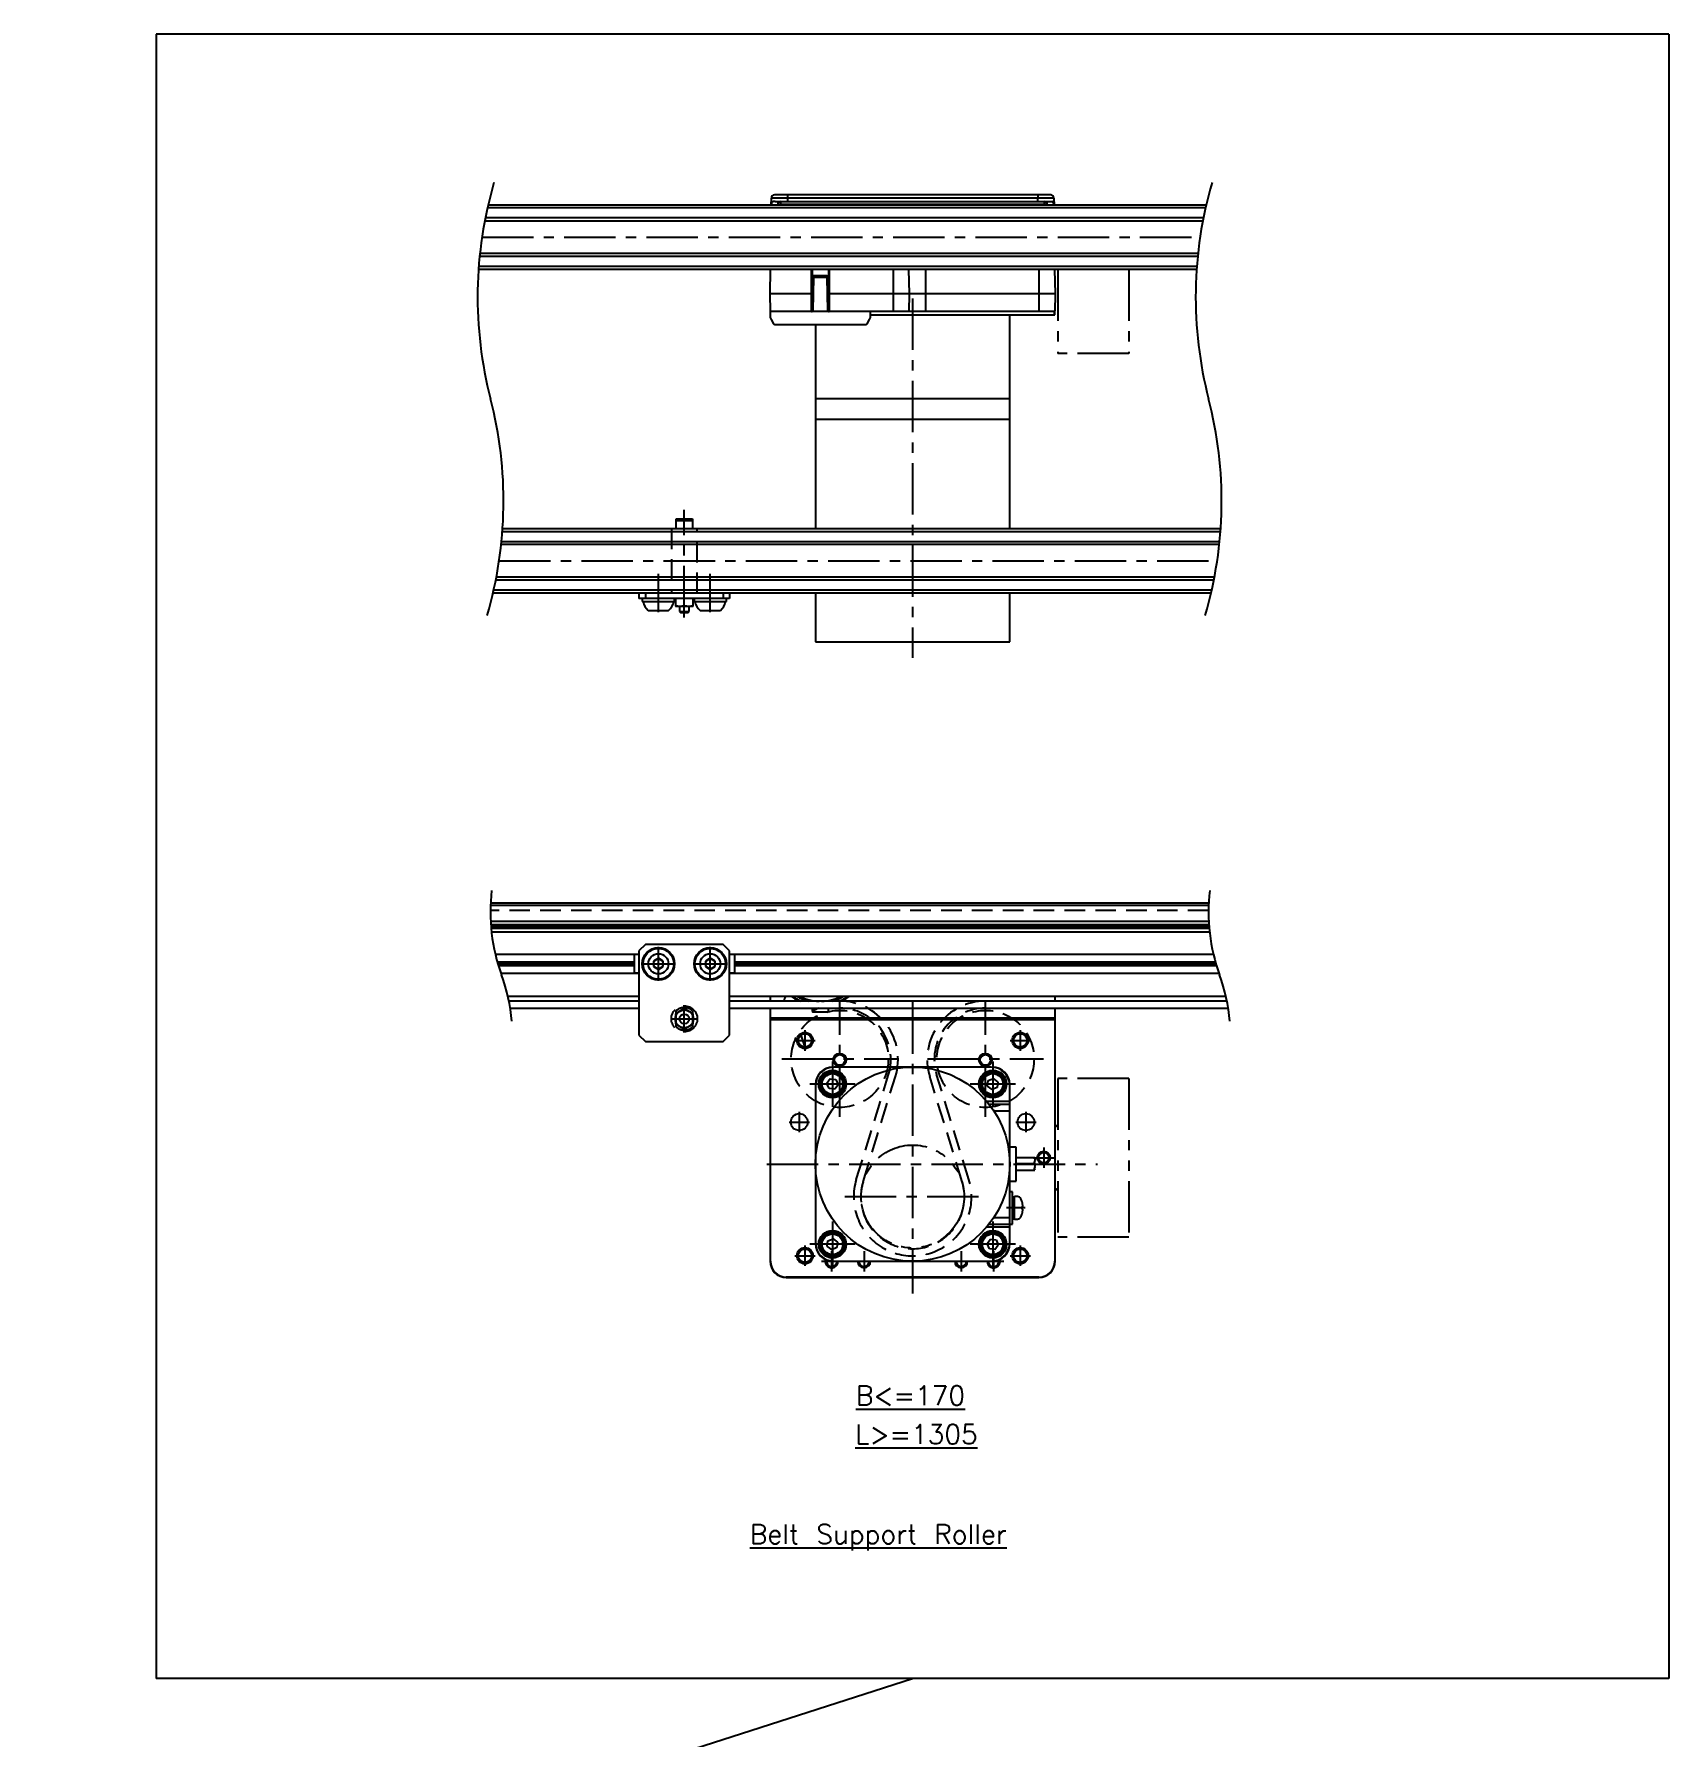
# Model space of a CAD drawing. Extents: x 0 to 1482, y -8 to 1057.
# Drawn here: x 772 to 1277, y 531 to 1057 of the extents above; entities that cross this region are included whole.
import ezdxf

# ---------------------------------------------------------------- set-up
doc = ezdxf.new("R2010")
doc.units = 0
doc.header["$LTSCALE"] = 0.5
for name, pattern in [('CENTER', [50.8, 31.75, -6.35, 6.35, -6.35]), ('DASHED', [19.05, 12.7, -6.35]), ('PHANTOM', [63.5, 31.75, -6.35, 6.35, -6.35, 6.35, -6.35])]:
    doc.linetypes.add(name, pattern=pattern)
doc.layers.get('0').update_dxf_attribs({"linetype": 'CONTINUOUS'})
for name, color, linetype in [('MSM_CENTER', 1, 'CENTER'), ('MSM_CONTINUOUS', 7, 'CONTINUOUS'), ('MSM_DASHED', 4, 'DASHED'), ('MSM_IMAGINARY', 6, 'PHANTOM'), ('MSM_NARROW', 5, 'CONTINUOUS'), ('MSM_PART_NUMBER', 7, 'CONTINUOUS')]:
    doc.layers.add(name, color=color, linetype=linetype)
doc.styles.get("Standard").update_dxf_attribs({"font": 'txt.shx', "height": 3, "bigfont": 'bigfont.shx'})

msp = doc.modelspace()

# ---------------------------------------------------------------- linework, layer by layer
for centre, radius, start, end in [((971.67, 885.14), 4.33, 250.5974, 269.1465), ((971.55, 885.11), 4.31, 270.8013, 289.4549), ((974.42, 885.11), 4.31, 250.5451, 269.1987), ((974.29, 885.14), 4.33, 270.8535, 289.4026)]:
    msp.add_arc(centre, radius, start, end)
at = {"layer": 'MSM_CENTER'}
for p, q in [((910.5, 994.8), (1132.26, 994.8)), ((1043.48, 975.8), (1043.48, 864.8)), ((972.98, 877.35), (972.98, 910.52)), ((915.78, 894.8), (1137.53, 894.8)), ((964.98, 878.92), (964.98, 890.74)), ((980.98, 878.92), (980.98, 890.74)), ((964.98, 765.08), (964.98, 775.58)), ((980.98, 765.08), (980.98, 775.58)), ((959.73, 770.33), (970.23, 770.33)), ((975.73, 770.33), (986.23, 770.33)), ((1020.98, 723.05), (1020.98, 758.88)), ((1043.48, 758.46), (1043.48, 668.46)), ((1065.98, 723.05), (1065.98, 758.88)), ((968.78, 753.33), (977.18, 753.33)), ((972.98, 749.13), (972.98, 757.53)), ((1010.23, 749.82), (1010.23, 743.51)), ((1076.73, 749.82), (1076.73, 743.51)), ((1007.08, 746.66), (1013.38, 746.66)), ((1073.58, 746.66), (1079.88, 746.66)), ((1003.07, 740.96), (1038.9, 740.96)), ((1018.73, 740.21), (1018.73, 726.21)), ((1048.07, 740.96), (1083.9, 740.96)), ((1068.23, 740.21), (1068.23, 726.21)), ((1025.73, 733.21), (1011.73, 733.21)), ((1075.23, 733.21), (1061.23, 733.21)), ((1005.33, 721.46), (1011.63, 721.46)), ((1008.48, 724.62), (1008.48, 718.31)), ((1075.33, 721.46), (1081.63, 721.46)), ((1078.48, 724.62), (1078.48, 718.31)), ((1080.83, 710.46), (1087.13, 710.46)), ((1083.98, 713.62), (1083.98, 707.31)), ((998.48, 708.46), (1100.54, 708.46)), ((1022.57, 698.46), (1064.4, 698.46)), ((1078.29, 694.96), (1072.48, 694.96)), ((1018.73, 690.72), (1018.73, 676.72)), ((1068.23, 690.72), (1068.23, 676.72)), ((1007.08, 680.16), (1013.38, 680.16)), ((1010.23, 683.32), (1010.23, 677.01)), ((1025.73, 683.72), (1011.73, 683.72)), ((1018.48, 681.62), (1018.48, 675.31)), ((1028.48, 681.62), (1028.48, 675.31)), ((1058.48, 681.62), (1058.48, 675.31)), ((1075.23, 683.72), (1061.23, 683.72)), ((1068.48, 681.62), (1068.48, 675.31)), ((1073.58, 680.16), (1079.88, 680.16)), ((1076.73, 683.32), (1076.73, 677.01)), ((1015.33, 678.46), (1021.63, 678.46)), ((1065.33, 678.46), (1071.63, 678.46))]:
    msp.add_line(p, q, dxfattribs=at)
at = {"layer": 'MSM_CONTINUOUS'}
for p, q in [((999.81, 1004.8), (999.85, 1006.82)), ((1087.12, 1006.82), (999.85, 1006.82)), ((1001.04, 1005.8), (1000.47, 1005.74)), ((1086.12, 1007.8), (1000.85, 1007.8)), ((1001.04, 1005.8), (1085.92, 1005.8)), ((1002.81, 1004.82), (1002.81, 1005.8)), ((1004.85, 1006.82), (1004.83, 1005.8)), ((1004.85, 1007.8), (1004.85, 1006.82)), ((1082.12, 1007.8), (1082.12, 1006.82)), ((1082.13, 1005.8), (1082.12, 1006.82)), ((1084.15, 1005.8), (1084.15, 1004.82)), ((1085.92, 1005.8), (1086.49, 1005.74)), ((1087.12, 1006.82), (1087.15, 1004.8)), ((911.54, 1000.8), (1133.3, 1000.8)), ((1133.93, 1003.8), (912.17, 1003.8)), ((912.4, 1004.8), (1134.16, 1004.8)), ((1001.81, 1004.82), (1001.81, 1004.8)), ((1084.15, 1004.82), (1002.81, 1004.82)), ((911.35, 999.8), (1133.1, 999.8)), ((909.86, 989.8), (1131.62, 989.8)), ((1131.18, 984.8), (909.42, 984.8)), ((909.49, 985.8), (1131.25, 985.8)), ((1131.51, 988.8), (909.76, 988.8)), ((999.48, 977.3), (999.61, 984.8)), ((1012.25, 977.3), (1012.25, 984.8)), ((1012.48, 984.8), (1012.48, 971.97)), ((1017.48, 984.8), (1017.48, 971.97)), ((1017.68, 984.8), (1017.68, 971.8)), ((1037.48, 984.8), (1037.48, 971.8)), ((1042.48, 977.3), (1042.35, 984.8)), ((1047.48, 984.8), (1047.48, 971.8)), ((1082.48, 984.8), (1082.48, 971.8)), ((1087.35, 984.8), (1087.48, 977.3)), ((1012.49, 972), (1012.67, 982.31)), ((1012.84, 982.31), (1012.66, 972)), ((1017.13, 982.31), (1012.84, 982.31)), ((1017.09, 982.8), (1012.87, 982.8)), ((1017.31, 972), (1017.13, 982.31)), ((1017.3, 982.31), (1017.48, 972)), ((1012.25, 977.3), (999.48, 977.3)), ((999.58, 971.8), (999.48, 977.3)), ((1012.25, 971.8), (1012.25, 977.3)), ((1017.46, 977.1), (1017.48, 977.1)), ((1087.48, 977.3), (1017.48, 977.3)), ((1042.39, 971.8), (1042.48, 977.3)), ((1087.48, 977.3), (1087.39, 971.8)), ((999.48, 971.8), (999.51, 970.26)), ((1087.39, 971.8), (999.48, 971.8)), ((999.78, 969.29), (1000.49, 968.05)), ((1029.47, 968.05), (1030.19, 969.29)), ((1030.46, 970.26), (1030.48, 971.8)), ((1030.46, 970.8), (1087.37, 970.8)), ((1073.48, 904.8), (1073.48, 970.8)), ((1087.18, 971.61), (1087.17, 971)), ((1087.17, 971), (1087.37, 970.8)), ((1087.37, 970.8), (1087.38, 971.61)), ((1000.93, 967.8), (1029.04, 967.8)), ((1013.48, 967.8), (1013.48, 904.8)), ((1073.48, 944.8), (1013.48, 944.8)), ((1073.48, 938.5), (1013.48, 938.5)), ((970.48, 907.8), (975.48, 907.8)), ((970.48, 904.8), (970.48, 907.8)), ((970.48, 907.3), (975.48, 907.3)), ((975.48, 907.8), (975.48, 904.8)), ((916.52, 900.8), (1138.28, 900.8)), ((1138.54, 903.8), (916.78, 903.8)), ((916.86, 904.8), (1138.61, 904.8)), ((1138.18, 899.8), (916.42, 899.8)), ((1136.69, 889.8), (914.93, 889.8)), ((1135.63, 884.8), (913.87, 884.8)), ((914.1, 885.8), (1135.86, 885.8)), ((1136.49, 888.8), (914.74, 888.8)), ((958.98, 884.8), (958.98, 883.2)), ((960.98, 884.8), (960.98, 883.2)), ((984.98, 884.8), (984.98, 883.2)), ((986.98, 884.8), (986.98, 883.2)), ((1013.48, 884.8), (1013.48, 869.8)), ((1073.48, 869.8), (1073.48, 884.8)), ((986.98, 883.2), (958.98, 883.2)), ((959.98, 883.2), (959.98, 882.2)), ((959.98, 882.2), (969.98, 882.2)), ((961.86, 879.45), (968.11, 879.45)), ((969.98, 882.2), (969.98, 883.2)), ((970.23, 883.2), (970.23, 880.8)), ((970.23, 880.8), (975.73, 880.8)), ((971.48, 880.8), (971.48, 879.11)), ((971.48, 879.11), (971.79, 878.8)), ((971.48, 879.11), (974.48, 879.11)), ((972.98, 881.05), (972.98, 883.2)), ((974.18, 878.8), (974.48, 879.11)), ((974.48, 879.11), (974.48, 880.8)), ((975.73, 880.8), (975.73, 883.2)), ((975.98, 883.2), (975.98, 882.2)), ((975.98, 882.2), (985.98, 882.2)), ((977.86, 879.45), (984.11, 879.45)), ((985.98, 882.2), (985.98, 883.2)), ((971.79, 878.8), (974.18, 878.8)), ((1013.48, 869.8), (1073.48, 869.8)), ((1134.87, 788.33), (913.11, 788.33)), ((1134.9, 789.03), (913.14, 789.03)), ((913.15, 783.53), (1134.91, 783.53)), ((1134.98, 782.35), (913.22, 782.35)), ((1135.02, 781.83), (913.26, 781.83)), ((913.31, 781.31), (1135.07, 781.31)), ((1135.18, 780.13), (913.43, 780.13)), ((960.98, 776.33), (958.98, 774.33)), ((958.98, 774.33), (958.98, 748.33)), ((984.98, 776.33), (960.98, 776.33)), ((986.98, 774.33), (984.98, 776.33)), ((986.98, 748.33), (986.98, 774.33)), ((914.6, 773.33), (958.98, 773.33)), ((957.48, 770.85), (915.24, 770.85)), ((957.48, 770.33), (915.39, 770.33)), ((915.54, 769.81), (957.48, 769.81)), ((957.48, 773.33), (957.48, 767.33)), ((958.98, 773.23), (957.48, 773.23)), ((964.98, 772.07), (963.48, 771.2)), ((963.48, 771.2), (963.48, 769.47)), ((963.48, 769.47), (964.98, 768.6)), ((966.48, 771.2), (964.98, 772.07)), ((964.98, 768.6), (966.48, 769.47)), ((966.48, 769.47), (966.48, 771.2)), ((980.98, 772.07), (979.48, 771.2)), ((979.48, 771.2), (979.48, 769.47)), ((979.48, 769.47), (980.98, 768.6)), ((982.48, 771.2), (980.98, 772.07)), ((980.98, 768.6), (982.48, 769.47)), ((982.48, 769.47), (982.48, 771.2)), ((986.98, 773.33), (1136.35, 773.33)), ((988.48, 773.23), (986.98, 773.23)), ((988.48, 773.33), (988.48, 767.33)), ((1137, 770.85), (988.48, 770.85)), ((1137.14, 770.33), (988.48, 770.33)), ((988.48, 769.81), (1137.3, 769.81)), ((958.98, 767.33), (916.35, 767.33)), ((958.98, 767.43), (957.48, 767.43)), ((988.48, 767.43), (986.98, 767.43)), ((1138.11, 767.33), (986.98, 767.33)), ((918.46, 760.33), (958.98, 760.33)), ((958.98, 758.83), (918.79, 758.83)), ((986.98, 760.33), (1140.22, 760.33)), ((1140.55, 758.83), (986.98, 758.83)), ((999.48, 760.33), (999.48, 758.83)), ((999.58, 758.83), (999.58, 760.33)), ((1087.39, 760.33), (1087.39, 758.83)), ((1087.48, 758.83), (1087.48, 760.33)), ((919.19, 756.63), (958.98, 756.63)), ((972.98, 756.51), (970.23, 754.92)), ((970.23, 754.92), (970.23, 751.75)), ((975.73, 754.92), (972.98, 756.51)), ((975.73, 751.75), (975.73, 754.92)), ((986.98, 756.63), (1140.95, 756.63)), ((999.48, 756.63), (999.48, 678.46)), ((999.58, 753.5), (999.58, 756.63)), ((999.58, 753.5), (999.58, 753.15)), ((999.58, 753.15), (999.6, 753.12)), ((999.6, 753.12), (1087.37, 753.12)), ((999.6, 678.46), (999.6, 753.12)), ((999.6, 753.12), (999.6, 753.12)), ((1087.18, 753.55), (999.78, 753.55)), ((999.78, 753.55), (999.78, 753.35)), ((999.79, 753.32), (999.78, 753.35)), ((1087.18, 753.35), (999.78, 753.35)), ((999.79, 753.32), (1087.17, 753.32)), ((1012.48, 756.63), (1012.48, 755.66)), ((1012.68, 755.46), (1017.28, 755.46)), ((1017.48, 755.66), (1017.48, 756.63)), ((1087.18, 753.35), (1087.17, 753.32)), ((1087.18, 753.55), (1087.18, 753.35)), ((1087.37, 753.12), (1087.38, 753.15)), ((1087.37, 753.12), (1087.37, 753.12)), ((1087.37, 753.12), (1087.37, 678.46)), ((1087.39, 753.5), (1087.38, 753.15)), ((1087.39, 756.63), (1087.39, 753.5)), ((1087.48, 678.46), (1087.48, 756.63)), ((958.98, 748.33), (960.98, 746.33)), ((970.23, 751.75), (972.98, 750.16)), ((972.98, 750.16), (975.73, 751.75)), ((984.98, 746.33), (986.98, 748.33)), ((1008.91, 748.26), (1010.23, 744.6)), ((960.98, 746.33), (984.98, 746.33)), ((1067.73, 738.46), (1019.23, 738.46)), ((1013.48, 732.71), (1013.48, 684.21)), ((1018.05, 734.8), (1017.01, 733.41)), ((1017.7, 731.82), (1017.01, 733.41)), ((1019.42, 731.62), (1017.7, 731.82)), ((1018.05, 734.8), (1019.77, 734.6)), ((1020.45, 733.01), (1019.42, 731.62)), ((1019.77, 734.6), (1020.45, 733.01)), ((1066.64, 732.52), (1066.84, 734.25)), ((1068.03, 731.49), (1066.64, 732.52)), ((1066.84, 734.25), (1068.43, 734.93)), ((1069.62, 732.18), (1068.03, 731.49)), ((1069.82, 733.9), (1068.43, 734.93)), ((1069.82, 733.9), (1069.62, 732.18)), ((1073.48, 684.21), (1073.48, 732.71)), ((1066.28, 727.96), (1073.48, 727.96)), ((1067.1, 726.96), (1073.48, 726.96)), ((1068.54, 724.96), (1073.48, 724.96)), ((1075.48, 713.71), (1073.48, 713.71)), ((1075.48, 703.21), (1075.48, 713.71)), ((1081.2, 710.46), (1075.48, 710.46)), ((1081.2, 708.59), (1075.48, 708.59)), ((1075.48, 706.59), (1081.2, 706.59)), ((1073.48, 703.21), (1075.48, 703.21)), ((1074.28, 699.96), (1073.48, 699.96)), ((1074.28, 689.96), (1074.28, 699.96)), ((1074.98, 698.31), (1074.28, 698.31)), ((1075.85, 698.43), (1074.98, 698.46)), ((1074.98, 691.46), (1074.98, 698.46)), ((1077.3, 696.78), (1077.29, 696.78)), ((1077.56, 695.36), (1077.29, 695.36)), ((1077.29, 694.56), (1077.29, 695.36)), ((1067.1, 689.96), (1074.28, 689.96)), ((1068.54, 691.96), (1073.48, 691.96)), ((1074.28, 691.61), (1074.98, 691.61)), ((1074.98, 691.46), (1075.85, 691.49)), ((1077.56, 694.56), (1077.29, 694.56)), ((1077.3, 693.14), (1077.29, 693.15)), ((1017.14, 683.03), (1017.34, 684.75)), ((1017.34, 684.75), (1018.93, 685.44)), ((1018.93, 685.44), (1020.32, 684.4)), ((1020.32, 684.4), (1020.12, 682.68)), ((1073.48, 688.96), (1066.28, 688.96)), ((1066.51, 683.91), (1067.54, 685.31)), ((1067.54, 685.31), (1069.26, 685.11)), ((1069.26, 685.11), (1069.95, 683.52)), ((1017.14, 683.03), (1018.54, 682)), ((1020.12, 682.68), (1018.54, 682)), ((1067.2, 682.32), (1066.51, 683.91)), ((1068.92, 682.13), (1067.2, 682.32)), ((1068.92, 682.13), (1069.95, 683.52)), ((999.48, 678.46), (999.6, 678.46)), ((1019.23, 678.46), (1067.73, 678.46)), ((1087.48, 678.46), (1087.37, 678.46)), ((1082.48, 673.58), (1004.48, 673.58)), ((1004.48, 673.46), (1004.48, 673.58)), ((1004.48, 673.46), (1082.48, 673.46)), ((1082.48, 673.46), (1082.48, 673.58))]:
    msp.add_line(p, q, dxfattribs=at)
for centre, radius in [((964.98, 770.33), 5), ((964.98, 770.33), 4.75), ((980.98, 770.33), 5), ((980.98, 770.33), 4.75), ((964.98, 770.33), 3.12), ((964.98, 770.33), 1.5), ((980.98, 770.33), 3.12), ((980.98, 770.33), 1.5), ((972.98, 753.33), 2.75), ((972.98, 753.33), 1.5), ((1010.23, 746.66), 2.07), ((1076.73, 746.66), 2.07), ((1020.98, 740.66), 2), ((1065.98, 740.66), 2), ((1043.48, 708.46), 30), ((1018.73, 733.21), 4.25), ((1018.73, 733.21), 3.95), ((1068.23, 733.21), 4.25), ((1068.23, 733.21), 3.95), ((1018.73, 733.21), 3.5), ((1018.73, 733.21), 3.2), ((1068.23, 733.21), 3.5), ((1068.23, 733.21), 3.2), ((1008.48, 721.46), 2.6), ((1078.48, 721.46), 2.6), ((1083.98, 710.46), 2), ((1018.73, 683.72), 4.25), ((1018.73, 683.72), 3.95), ((1018.73, 683.72), 3.5), ((1018.73, 683.72), 3.2), ((1068.23, 683.72), 4.25), ((1068.23, 683.72), 3.95), ((1068.23, 683.72), 3.5), ((1068.23, 683.72), 3.2), ((1010.23, 680.16), 2.07), ((1076.73, 680.16), 2.07)]:
    msp.add_circle(centre, radius, dxfattribs=at)
for centre, radius, start, end in [((1001.98, 1004.63), 2.14, 163.1646, 175.4099), ((1000.85, 1006.8), 1, 90.0001, 178.9999), ((1000.6, 1005.05), 0.702, 100.4726, 163.0803), ((1002.79, 1004.82), 0.98, 88.8246, 180.1754), ((1084.17, 1004.82), 0.98, 358.8038, 91.1754), ((1086.12, 1006.8), 1, 1.0001, 89.9999), ((1086.37, 1005.05), 0.702, 16.9197, 79.5274), ((1084.99, 1004.63), 2.14, 4.5901, 16.8354), ((1002.31, 990.5), 14.33, 88.001, 91.999), ((1084.65, 990.5), 14.33, 88.001, 91.999), ((1012.68, 979.5), 0.2, 180, 249.8568), ((1012.87, 982.6), 0.2, 89.9992, 179.0006), ((-9591.61, 1167.54), 10605.9, 358.999299, 359.000892), ((1012.75, 979.65), 2.66, 88.1502, 91.8498), ((1015.02, 982.41), 2.18, 169.6641, 182.6166), ((1014.95, 982.41), 2.18, 357.3834, 10.3359), ((1017.09, 982.6), 0.2, 0.9994, 90.0008), ((1017.21, 979.65), 2.66, 88.1494, 91.8506), ((10838.03, 1153.87), 9822.23, 180.999045, 181.000764), ((1017.28, 979.5), 0.2, 290.1432, 0), ((1012.68, 977.1), 0.2, 121.504, 180), ((1017.28, 977.1), 0.2, 0, 58.496), ((1001.51, 970.29), 2, 181, 210), ((1012.29, 972), 0.2, 269.9992, 359.0006), ((1012.25, 972.31), 0.513, 277.2135, 322.4585), ((1012.57, 974.65), 2.65, 268.1622, 271.8378), ((1017.39, 974.65), 2.65, 268.1622, 271.8378), ((1017.72, 972.31), 0.513, 217.5415, 262.7865), ((1017.68, 972), 0.2, 180.9994, 270.0008), ((1028.46, 970.29), 2, 330, 359), ((1087.25, 970.35), 1.26, 83.9681, 93.0305), ((1000.93, 968.3), 0.5, 210, 270), ((1029.04, 968.3), 0.5, 270, 330), ((964.9, 883.11), 4.75, 190.9316, 230.2269), ((965.07, 883.11), 4.75, 309.7731, 349.0684), ((980.9, 883.11), 4.75, 190.9316, 230.2269), ((981.07, 883.11), 4.75, 309.7731, 349.0684), ((1005.98, 758.96), 2.15, 140.4695, 183.4893), ((1021.73, 784.8), 29.17, 237.0101, 242.8964), ((1020.15, 781.14), 25.23, 235.5746, 242.1688), ((1014.98, 772.86), 15.21, 235.4404, 247.2477), ((1014.98, 772.86), 14.49, 239.7934, 255.4068), ((1014.45, 770.4), 11.57, 240.4873, 270.7764), ((1015.51, 770.4), 11.57, 269.2236, 299.5127), ((1014.98, 772.86), 14.49, 284.5932, 300.2066), ((1014.98, 772.86), 15.21, 292.7522, 304.5597), ((1014.98, 772.86), 15.47, 295.0099, 305.9733), ((1009.56, 782), 26.11, 297.4377, 303.8956), ((972.98, 753.33), 3.5, 125.863, 135.5847), ((999.83, 752.97), 0.584, 94.8966, 115.6688), ((999.77, 753.17), 0.186, 85.4368, 184.7003), ((999.81, 753.12), 0.209, 93.5425, 179.81), ((1024.5, 734.58), 24.26, 114.6276, 119.6878), ((1012.68, 755.66), 0.2, 180, 270), ((1017.28, 755.66), 0.2, 270, 0), ((1087.16, 753.12), 0.209, 0.19, 86.4577), ((1087.07, 752.74), 0.819, 67.3248, 82.1098), ((1087.18, 753.15), 0.204, 1.0662, 88.7966), ((1018.88, 733.06), 5.4, 90, 180), ((1019.23, 732.71), 5.75, 90, 180), ((1067.73, 732.71), 5.75, 360, 90), ((1068.08, 733.06), 5.4, 0, 90), ((1075.81, 697.23), 1.2, 28.228, 88), ((1071.58, 694.96), 6, 17.6555, 28.228), ((1071.58, 694.96), 5.99, 3.8311, 17.6524), ((1075.81, 692.69), 1.2, 272, 331.772), ((1071.58, 694.96), 6, 331.772, 342.3247), ((1071.58, 694.96), 5.99, 342.3476, 356.1689), ((1019.23, 684.21), 5.75, 180, 270), ((1067.73, 684.21), 5.75, 270, 0), ((1018.88, 683.86), 5.4, 180, 270), ((1068.08, 683.86), 5.4, 270, 0), ((1004.48, 678.46), 5, 180, 270), ((1004.48, 678.46), 4.89, 180, 270), ((1018.48, 678.46), 1.62, 166.6265, 0), ((1028.48, 678.46), 1.62, 180, 0), ((1058.48, 678.46), 1.62, 180, 0), ((1068.48, 678.46), 1.62, 180, 13.3735), ((1082.48, 678.46), 4.89, 270, 0), ((1082.48, 678.46), 5, 270, 0)]:
    msp.add_arc(centre, radius, start, end, dxfattribs=at)
at = {"layer": 'MSM_DASHED'}
for p, q in [((968.98, 904.8), (968.98, 884.8)), ((976.98, 884.8), (976.98, 904.8)), ((1134.84, 786.83), (913.08, 786.83)), ((970.48, 750.88), (970.48, 755.78)), ((975.48, 755.78), (975.48, 750.88)), ((1026.09, 703.68), (1036.08, 736.19)), ((1028.19, 703.04), (1038.19, 735.54)), ((1058.78, 703.04), (1048.78, 735.54)), ((1060.88, 703.68), (1050.88, 736.19))]:
    msp.add_line(p, q, dxfattribs=at)
for centre, radius in [((972.98, 753.33), 4), ((1020.98, 740.96), 15), ((1065.98, 740.96), 15)]:
    msp.add_circle(centre, radius, dxfattribs=at)
for centre, radius, start, end in [((1020.98, 740.83), 18, 342.9035, 90), ((1065.98, 740.83), 18, 90, 197.0965), ((972.98, 753.33), 3.5, 44.4153, 135.5847), ((1020.98, 740.83), 15.8, 342.9035, 90), ((1065.98, 740.83), 15.8, 90, 197.0965), ((972.98, 753.33), 3.5, 224.4153, 315.5847), ((1043.48, 698.33), 18.2, 162.9035, 17.0965), ((1043.48, 698.33), 16, 162.9035, 17.0965)]:
    msp.add_arc(centre, radius, start, end, dxfattribs=at)
at = {"layer": 'MSM_IMAGINARY'}
for p, q in [((1088.28, 984.8), (1088.28, 958.8)), ((1110.28, 984.8), (1110.28, 958.8)), ((1110.28, 958.8), (1088.28, 958.8)), ((1088.28, 734.96), (1088.28, 685.96)), ((1110.28, 734.96), (1088.28, 734.96)), ((1110.28, 734.96), (1110.28, 685.96)), ((1088.28, 720.46), (1087.48, 719.96)), ((1087.48, 700.96), (1088.28, 700.46)), ((1110.28, 685.96), (1088.28, 685.96))]:
    msp.add_line(p, q, dxfattribs=at)
msp.add_circle((1043.48, 698.46), 15.91, dxfattribs=at)
at = {"layer": 'MSM_NARROW'}
for p, q in [((1277.05, 1057.49), (809.91, 1057.49)), ((809.91, 1057.49), (809.91, 549.56)), ((1277.05, 1057.49), (1277.05, 549.56)), ((772.16, 462.63), (1043.48, 549.56)), ((1277.05, 549.56), (809.91, 549.56))]:
    msp.add_line(p, q, dxfattribs=at)
for centre, radius in [((1010.23, 746.66), 2.5), ((1076.73, 746.66), 2.5), ((1020.98, 740.66), 1.62), ((1065.98, 740.66), 1.62), ((1083.98, 710.46), 1.62), ((1010.23, 680.16), 2.5), ((1076.73, 680.16), 2.5)]:
    msp.add_circle(centre, radius, dxfattribs=at)
for centre, radius, start, end in [((1035.02, 976.3), 125.89, 163.6885, 194.491), ((1256.78, 976.3), 125.89, 163.6885, 194.491), ((791.26, 913.3), 125.89, 343.6885, 14.491), ((1013.02, 913.3), 125.89, 343.6885, 14.491), ((970.37, 786.43), 57.29, 173.3939, 199.9428), ((1192.13, 786.43), 57.29, 173.3939, 199.9428), ((862.66, 747.35), 57.29, 5.2446, 19.9427), ((1084.42, 747.35), 57.29, 5.2446, 19.9427), ((1080.33, 709.96), 1, 330, 30), ((1081.83, 709.03), 0.769, 145.34, 214.6599), ((1082.06, 707.09), 1, 150, 210), ((1080.33, 708.09), 1, 330, 30), ((1018.48, 678.46), 2, 164.6902, 0), ((1068.48, 678.46), 2, 180, 15.3098), ((1028.48, 678.46), 2, 180, 0), ((1058.48, 678.46), 2, 180, 0)]:
    msp.add_arc(centre, radius, start, end, dxfattribs=at)

# ---------------------------------------------------------------- texts
at = {"layer": 'MSM_PART_NUMBER'}
for s, p in [('%%UB<=170', (1025.98, 634.02)), ('%%UL>=1305', (1025.77, 622.03)), ('%%UBelt Support Roller', (993.2, 591.18))]:
    msp.add_text(s, height=6, dxfattribs=at).set_placement(p)

doc.saveas('drawing.dxf')
